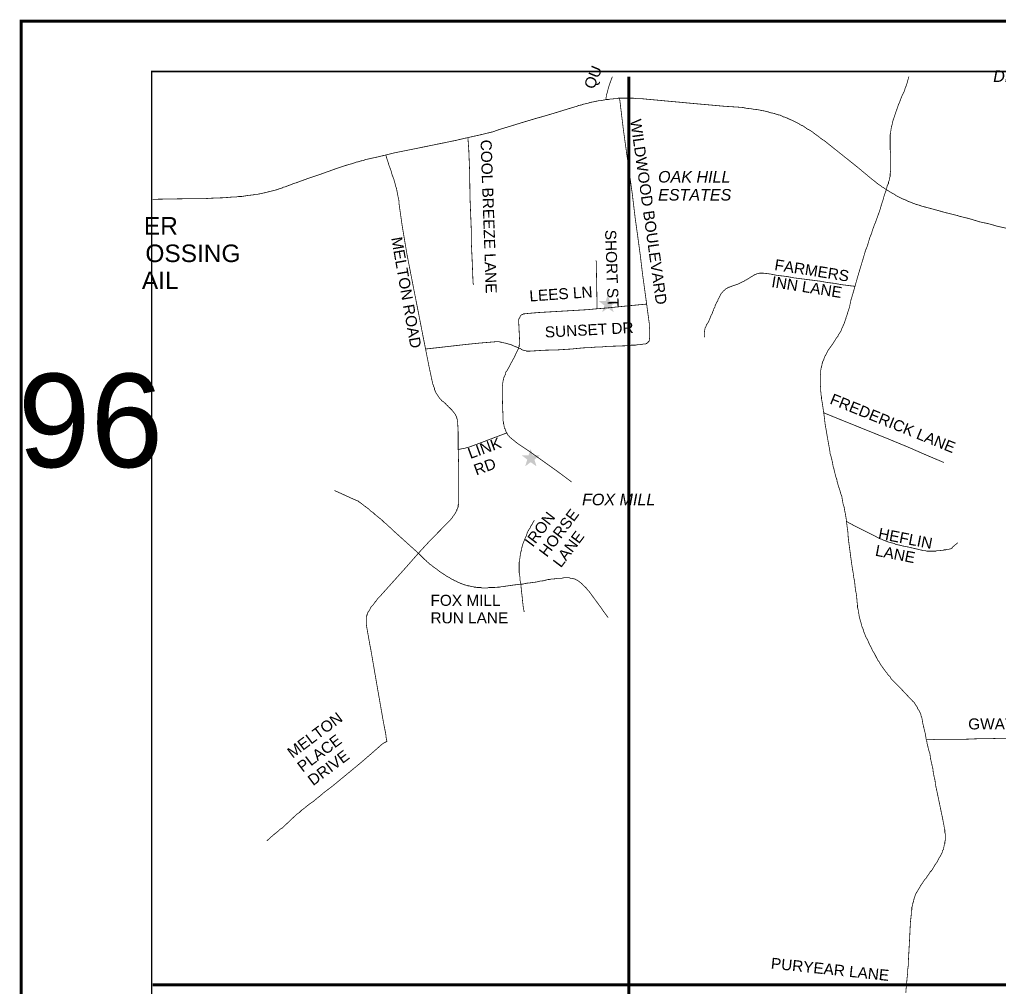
# Model space of a CAD drawing. Header units: millimetres. Extents: x 10 to 1080, y 12 to 847.
# Drawn here: x 15.9 to 211.7, y 653.6 to 847.1 of the extents above; entities that cross this region are included whole.
import ezdxf

# ---------------------------------------------------------------- set-up
doc = ezdxf.new("R2010")
doc.units = ezdxf.units.MM

msp = doc.modelspace()

# ---------------------------------------------------------------- hatches: boundary and pattern name
at = {"layer": 'H', "linetype": 'CONTINUOUS'}
for points in [[(135.29, 790.787), (133.862, 790.787), (133.438, 792.057), (133.015, 790.787), (131.657, 790.787), (132.75, 789.94), (132.327, 788.582), (133.438, 789.428), (134.62, 788.582), (134.197, 789.94), (135.29, 790.787), (135.29, 790.787)], [(119.892, 759.972), (118.445, 759.972), (118.022, 761.242), (117.598, 759.972), (116.24, 759.972), (117.352, 759.125), (116.928, 757.767), (118.022, 758.613), (119.204, 757.767), (118.78, 759.125), (119.892, 759.972), (119.892, 759.972)]]:
    msp.add_hatch(color=256, dxfattribs=at).paths.add_polyline_path(points)

# ---------------------------------------------------------------- linework, layer by layer
at = {"layer": 'P'}
for points, const_width in [([(16.157, 12.118), (16.157, 846.755), (1080.082, 846.755), (1080.082, 12.118), (16.157, 12.118)], 0.602), ([(42.245, 29.475), (42.245, 836.683), (948.002, 836.683), (948.002, 29.475), (42.245, 29.475), (42.245, 29.475)], 0.301), ([(137.654, 835.66), (137.654, 816.275), (137.654, 762.265), (137.654, 708.166), (137.654, 654.138), (42.457, 654.138)], 0.602), ([(133.174, 831.092), (133.085, 831.18), (133.085, 831.268), (133.085, 831.515), (133.174, 831.603), (133.174, 831.779), (133.174, 831.85), (133.174, 832.026), (133.174, 832.115), (133.262, 832.203), (133.597, 833.543), (134.355, 835.66)], 0.151), ([(353.818, 654.138), (245.692, 654.138), (137.654, 654.138), (137.654, 708.166), (137.654, 762.265), (137.654, 816.275), (137.654, 835.66)], 0.602), ([(193.64, 835.66), (193.446, 834.99), (193.375, 834.743), (193.287, 834.39), (193.199, 834.143), (193.111, 833.808), (192.952, 833.543), (192.864, 833.208), (192.775, 832.873), (192.264, 831.85), (191.929, 830.933), (191.505, 829.91), (191.329, 829.398), (190.994, 828.463), (190.659, 827.458), (190.482, 826.946), (190.324, 826.435), (190.324, 826.188), (190.235, 825.923), (190.147, 825.676), (190.147, 825.429), (190.059, 825.165), (190.059, 824.918), (189.988, 824.653), (189.988, 824.406), (189.9, 824.071), (189.9, 823.807), (189.9, 823.56), (189.9, 823.313), (189.9, 823.048), (189.9, 822.801), (189.9, 822.537), (189.9, 822.202), (189.9, 821.619), (189.9, 821.02), (189.988, 820.42), (189.988, 819.838), (189.988, 819.238), (189.988, 818.656), (189.988, 818.056), (189.988, 817.457), (189.988, 816.875), (189.9, 816.275), (189.9, 816.116), (189.9, 815.94), (189.9, 815.693), (189.812, 815.516), (189.812, 815.34), (189.724, 815.093), (189.724, 814.917), (189.636, 814.758), (189.565, 814.582), (189.565, 814.335), (189.477, 814.158), (189.389, 813.999), (189.301, 813.823), (189.142, 813.065)], 0.151), ([(105.481, 823.472), (107.774, 823.983), (110.561, 824.653), (111.495, 825.006), (114.282, 825.853), (116.752, 826.611), (119.292, 827.37), (119.962, 827.546), (122.255, 828.216), (126.4, 829.486), (127.247, 829.733), (127.67, 829.91), (128.182, 829.998), (128.605, 830.157), (129.028, 830.245), (129.452, 830.333), (129.946, 830.509), (130.369, 830.58), (130.792, 830.668), (131.216, 830.756), (131.639, 830.845), (131.992, 830.845), (132.415, 830.933), (133.174, 831.092)], 0.151), ([(133.174, 831.092), (133.597, 831.092), (133.932, 831.18), (134.355, 831.18), (134.779, 831.268), (135.202, 831.268), (135.378, 831.268), (135.537, 831.356), (135.802, 831.356)], 0.151), ([(135.802, 831.356), (136.049, 831.356), (136.225, 831.356), (137.654, 831.356), (138.077, 831.356), (138.589, 831.356), (139.1, 831.268), (140.035, 831.268), (140.952, 831.18), (150.107, 830.333), (156.792, 829.733), (159.332, 829.575), (160.514, 829.486), (160.849, 829.398), (161.272, 829.31), (162.119, 829.239), (162.542, 829.151), (163.389, 829.063), (163.812, 828.975), (164.236, 828.887), (164.659, 828.816), (165.012, 828.728), (165.435, 828.64), (165.858, 828.463), (166.282, 828.393), (166.705, 828.305), (167.464, 828.04), (167.887, 827.969), (168.222, 827.793), (168.557, 827.617), (168.892, 827.546), (169.316, 827.37), (169.668, 827.193), (170.004, 827.035), (170.251, 826.946), (170.586, 826.77), (170.938, 826.611), (171.609, 826.276), (171.856, 826.1), (172.208, 825.923), (172.544, 825.765), (172.791, 825.588), (173.39, 825.165), (173.725, 825.006), (174.396, 824.583), (174.819, 824.23), (175.172, 823.983), (175.754, 823.56), (176.265, 823.136), (176.689, 822.889), (177.024, 822.625), (183.286, 817.633), (186.337, 815.093), (186.602, 814.917), (187.607, 814.07), (187.942, 813.911), (188.207, 813.647), (188.542, 813.488), (189.142, 813.065)], 0.151), ([(141.217, 790.205), (140.37, 796.378), (139.947, 799.941), (139.524, 803.063), (138.924, 807.385), (138.342, 812.218), (136.56, 825.077), (135.802, 831.356)], 0.151), ([(89.059, 819.997), (90.752, 820.42), (94.65, 821.196), (98.795, 822.043), (102.941, 822.889), (105.057, 823.383), (105.481, 823.472)], 0.151), ([(106.592, 794.103), (106.592, 794.173), (106.592, 794.262), (106.504, 794.35), (106.504, 794.438), (106.504, 794.526), (106.327, 799.095), (106.168, 802.393), (106.168, 804.757), (105.904, 811.371), (105.816, 817.033), (105.657, 821.02), (105.481, 823.472)], 0.151), ([(42.457, 811.142), (45.279, 811.195), (50.624, 811.283), (52.987, 811.283), (54.345, 811.371), (56.797, 811.459), (58.667, 811.618), (59.178, 811.618), (59.672, 811.706), (60.272, 811.706), (60.784, 811.795), (61.295, 811.883), (62.636, 812.042), (62.988, 812.13), (63.412, 812.13), (63.747, 812.218), (64.17, 812.306), (64.505, 812.377), (64.929, 812.465), (65.264, 812.553), (65.599, 812.641), (66.287, 812.8), (66.957, 812.976), (67.292, 813.065), (67.98, 813.312), (68.315, 813.4), (68.651, 813.576), (68.986, 813.647), (70.767, 814.335), (71.102, 814.423), (73.395, 815.269), (76.112, 816.187), (79.657, 817.457), (81.527, 818.056), (82.197, 818.233), (82.709, 818.392), (83.132, 818.568), (83.644, 818.656), (84.067, 818.815), (84.578, 818.903), (85.002, 819.079), (87.277, 819.573), (89.059, 819.997)], 0.151), ([(89.059, 819.997), (89.729, 817.88), (90.082, 816.963), (90.329, 816.028), (90.664, 815.181), (90.928, 814.246), (90.999, 813.823), (91.175, 813.4), (91.264, 812.976), (91.352, 812.553), (91.422, 812.13), (91.511, 811.706), (91.599, 811.283), (91.687, 810.86), (91.687, 810.436), (92.357, 805.78), (93.292, 800.188), (94.562, 793.679), (95.585, 788.511), (96.591, 783.343), (97.014, 781.226)], 0.151), ([(189.142, 813.065), (188.877, 812.377), (188.63, 811.618), (188.454, 810.948), (188.207, 810.26), (187.872, 809.078), (187.519, 808.073), (187.272, 807.385), (187.025, 806.715), (186.425, 805.18), (186.178, 804.333), (185.826, 803.487), (185.332, 801.793), (184.979, 800.947), (184.732, 800.1), (184.485, 799.253), (183.974, 797.56), (183.462, 795.867), (182.862, 793.75)], 0.151), ([(189.142, 813.065), (189.477, 812.888), (189.812, 812.641), (190.147, 812.465), (190.412, 812.306), (190.747, 812.13), (191.082, 811.883), (191.417, 811.706), (191.752, 811.53), (192.105, 811.371), (192.44, 811.195), (192.775, 811.107), (193.111, 810.948), (193.446, 810.772), (193.798, 810.613), (194.134, 810.525), (194.469, 810.348), (194.804, 810.26), (195.139, 810.101), (195.562, 810.013), (196.25, 809.766), (196.585, 809.678), (196.921, 809.59), (198.526, 809.166), (199.725, 808.831), (200.907, 808.496), (203.359, 807.896), (203.87, 807.72), (204.541, 807.561), (205.652, 807.297), (206.745, 806.962), (207.839, 806.626), (209.038, 806.379), (210.132, 806.115), (211.226, 805.78), (213.519, 805.268)], 0.151), ([(131.304, 789.27), (131.216, 794.597), (131.145, 798.248), (131.145, 798.407), (131.145, 798.671), (131.145, 798.759), (131.057, 798.918)], 0.151), ([(152.806, 783.59), (152.806, 783.678), (152.735, 783.855), (152.735, 784.013), (152.735, 784.102), (152.735, 784.278), (152.735, 784.366), (152.735, 784.525), (152.735, 784.701), (152.806, 784.789), (152.806, 784.948), (152.806, 785.036), (152.894, 785.213), (152.894, 785.283), (152.894, 785.46), (152.982, 785.548), (153.07, 785.707), (153.07, 785.795), (153.229, 786.13), (153.582, 786.642), (153.829, 787.241), (153.917, 787.488), (154.164, 788.088), (154.34, 788.335), (154.428, 788.67), (154.587, 789.023), (154.675, 789.358), (154.852, 789.605), (154.922, 789.94), (155.099, 790.293), (155.275, 790.628), (155.434, 790.875), (155.522, 791.21), (155.698, 791.475), (155.857, 791.81), (156.122, 792.321), (156.192, 792.409), (156.281, 792.48), (156.369, 792.568), (156.457, 792.656), (156.545, 792.833), (156.616, 792.903), (156.704, 792.903), (156.792, 792.992), (156.968, 793.168), (157.039, 793.256), (157.127, 793.327), (157.392, 793.415), (157.462, 793.503), (157.551, 793.503), (157.639, 793.591), (157.815, 793.591), (158.15, 793.75), (158.662, 793.926), (158.909, 794.015), (159.42, 794.173), (159.932, 794.438), (160.179, 794.526), (160.426, 794.685), (160.69, 794.773), (160.849, 794.949), (161.114, 795.02), (161.361, 795.196), (161.625, 795.285), (161.784, 795.443), (162.048, 795.62), (162.384, 795.796), (162.631, 795.955), (162.719, 796.043), (162.807, 796.043), (162.966, 796.131), (163.23, 796.219), (163.318, 796.29), (163.477, 796.29), (163.565, 796.29), (163.742, 796.378), (163.812, 796.378), (163.989, 796.378), (164.077, 796.378), (164.236, 796.378), (164.324, 796.378), (164.5, 796.378), (164.588, 796.378), (165.929, 796.219), (167.199, 795.955), (169.316, 795.708), (170.674, 795.443), (171.944, 795.285), (173.302, 795.108), (174.572, 794.949), (175.93, 794.773), (177.288, 794.526), (178.717, 794.35), (180.075, 794.103), (181.434, 793.926), (182.862, 793.75)], 0.151), ([(182.862, 793.75), (182.527, 792.568), (182.016, 790.875), (181.945, 790.452), (181.769, 789.605), (181.522, 788.846), (181.257, 788), (181.098, 787.576), (181.01, 787.153), (180.834, 786.73), (180.746, 786.395), (180.587, 786.13), (180.499, 785.883), (180.411, 785.636), (180.252, 785.372), (180.164, 785.125), (180.075, 784.86), (179.899, 784.613), (179.828, 784.437), (179.564, 784.102), (179.405, 783.678), (179.229, 783.519), (179.052, 783.255), (178.894, 783.008), (178.47, 782.32), (178.047, 781.738), (177.447, 780.891), (177.359, 780.715), (177.112, 780.203), (176.865, 779.78), (176.777, 779.533), (176.689, 779.357), (176.601, 779.022), (176.442, 778.775), (176.354, 778.439), (176.265, 778.175), (176.265, 778.016), (176.177, 777.752), (176.177, 777.593), (176.089, 777.416), (176.089, 777.169), (176.018, 776.993), (176.018, 776.746), (176.018, 776.323), (175.93, 776.146), (175.93, 775.723), (175.93, 775.123), (175.93, 774.629), (175.93, 774.277), (175.93, 773.853), (176.018, 773.518), (176.018, 773.095), (176.018, 772.76), (176.089, 772.336), (176.089, 772.001), (176.177, 771.666), (176.177, 771.243), (176.354, 770.308), (176.601, 768.526)], 0.151), ([(131.304, 789.27), (133.509, 789.446), (137.654, 789.869), (141.217, 790.205)], 0.151), ([(141.552, 782.585), (141.552, 782.673), (141.64, 782.743), (141.728, 782.832), (141.728, 782.92), (141.728, 783.008), (141.728, 783.096), (141.799, 783.431), (141.799, 783.766), (141.799, 784.102), (141.799, 784.437), (141.799, 784.789), (141.799, 785.036), (141.799, 785.372), (141.728, 785.707), (141.728, 786.059), (141.728, 786.395), (141.217, 790.205)], 0.151), ([(115.641, 781.403), (115.641, 781.562), (115.729, 781.65), (115.729, 781.985), (115.817, 782.073), (115.817, 782.408), (115.817, 782.496), (115.817, 782.743), (115.817, 782.92), (115.641, 786.483), (115.641, 786.553), (115.641, 786.642), (115.641, 786.73), (115.641, 786.818), (115.641, 786.977), (115.641, 787.065), (115.641, 787.153), (115.729, 787.241), (115.729, 787.329), (115.729, 787.4), (115.817, 787.488), (115.905, 787.576), (115.905, 787.665), (115.976, 787.753), (115.976, 787.823), (116.064, 787.912), (116.152, 788), (116.24, 788.088), (116.328, 788.088), (116.399, 788.176), (116.487, 788.176), (116.575, 788.247), (116.664, 788.247), (116.752, 788.247), (117.51, 788.335), (119.539, 788.511), (125.289, 788.846), (129.452, 789.093), (131.304, 789.27)], 0.151), ([(97.014, 781.226), (100.824, 781.65), (105.322, 782.161), (107.774, 782.408), (109.89, 782.585), (110.984, 782.673), (111.16, 782.673), (111.319, 782.673), (111.584, 782.673), (111.742, 782.673), (112.007, 782.585), (112.166, 782.585), (112.342, 782.496), (112.589, 782.496), (112.765, 782.408), (112.942, 782.408), (113.277, 782.32), (113.524, 782.249), (113.788, 782.161), (114.124, 782.073), (114.371, 781.985), (114.635, 781.826), (114.882, 781.738), (115.129, 781.65), (115.641, 781.403)], 0.151), ([(115.641, 781.403), (115.976, 781.315), (116.328, 781.05), (116.399, 781.05), (116.575, 780.979), (116.664, 780.979), (116.822, 780.891), (116.911, 780.891), (117.087, 780.891), (117.175, 780.803), (117.334, 780.803), (117.422, 780.803), (117.598, 780.803), (117.669, 780.803), (117.845, 780.803), (117.934, 780.803), (120.721, 780.979), (123.437, 781.05), (126.224, 781.226), (127.071, 781.315), (128.005, 781.403), (128.852, 781.473), (129.699, 781.473), (130.545, 781.562), (131.48, 781.65), (132.327, 781.65), (133.174, 781.738), (137.654, 781.897), (138.077, 781.985), (138.501, 781.985), (138.924, 781.985), (139.347, 782.073), (139.771, 782.073), (140.282, 782.161), (140.705, 782.249), (140.794, 782.249), (140.882, 782.249), (140.952, 782.249), (141.041, 782.249), (141.129, 782.32), (141.217, 782.32), (141.305, 782.408), (141.376, 782.496), (141.464, 782.496), (141.464, 782.585), (141.552, 782.585)], 0.151), ([(97.014, 781.226), (97.702, 777.752), (98.46, 774.206), (98.548, 774.03), (98.619, 773.783), (98.707, 773.606), (98.795, 773.359), (98.795, 773.183), (98.884, 772.936), (98.972, 772.76), (99.042, 772.583), (99.219, 772.248), (99.307, 772.16), (99.395, 772.001), (99.466, 771.913), (99.642, 771.666), (99.818, 771.402), (99.977, 771.243), (100.065, 771.155), (100.154, 771.066), (100.242, 770.89), (100.401, 770.819), (100.912, 770.396), (101.247, 770.043), (101.424, 769.885), (101.582, 769.708), (101.935, 769.373), (102.27, 769.038), (102.605, 768.615), (102.694, 768.526), (102.782, 768.438), (102.852, 768.279), (102.941, 768.191), (103.029, 768.103), (103.029, 767.927), (103.117, 767.856), (103.205, 767.68), (103.205, 767.592), (103.276, 767.433), (103.276, 767.345), (103.364, 767.168), (103.364, 767.08), (103.364, 766.921), (103.364, 766.833), (103.452, 766.657), (103.452, 766.586), (103.452, 766.41), (103.452, 766.322), (103.452, 766.163), (103.54, 764.469), (103.54, 761.841), (103.54, 761.153)], 0.151), ([(113.277, 764.469), (113.101, 764.628), (113.101, 764.805), (113.012, 764.893), (112.942, 765.052), (112.942, 765.228), (112.854, 765.316), (112.765, 765.475), (112.765, 765.651), (112.677, 765.81), (112.677, 766.075), (112.589, 766.322), (112.589, 766.586), (112.518, 766.833), (112.518, 767.009), (112.518, 767.256), (112.518, 767.503), (112.43, 769.373), (112.342, 772.583), (112.342, 772.848), (112.342, 773.359), (112.342, 773.518), (112.342, 773.783), (112.43, 774.03), (112.43, 774.206), (112.43, 774.453), (112.518, 774.7), (112.518, 774.876), (112.589, 775.123), (112.677, 775.547), (112.765, 775.723), (112.942, 776.058), (113.012, 776.235), (113.012, 776.482), (113.101, 776.658), (113.365, 776.993), (113.859, 777.928), (114.212, 778.598), (114.635, 779.357), (114.97, 780.045), (115.641, 781.403)], 0.151), ([(176.601, 768.526), (176.777, 767.345), (176.865, 766.41), (177.024, 765.475), (177.2, 764.469), (177.359, 763.535), (177.535, 762.512), (177.712, 761.577), (177.871, 760.659), (177.871, 760.395), (178.135, 759.548), (178.382, 758.455), (178.47, 757.855), (178.629, 757.343), (178.894, 756.25), (178.982, 755.826), (179.229, 755.156), (179.317, 754.645), (179.652, 753.533), (179.828, 753.039), (179.987, 752.44), (180.252, 751.681), (180.322, 751.17), (180.411, 750.658), (180.499, 750.235), (180.675, 749.723), (180.746, 749.3), (180.834, 748.806), (180.922, 748.383), (181.01, 747.871), (181.098, 747.36), (181.169, 746.76)], 0.151), ([(200.642, 758.543), (197.256, 759.972), (193.375, 761.665), (189.054, 763.446), (179.828, 767.168), (177.112, 768.279), (176.601, 768.526)], 0.151), ([(103.54, 761.153), (104.122, 761.242), (104.387, 761.33), (104.634, 761.33), (104.969, 761.418), (105.234, 761.506), (105.569, 761.577), (105.816, 761.665), (106.08, 761.753), (108.356, 762.6), (113.277, 764.469)], 0.151), ([(126.224, 754.645), (123.172, 756.92), (117.934, 760.659), (115.305, 762.423), (114.282, 763.27), (114.212, 763.358), (114.035, 763.446), (113.947, 763.535), (113.859, 763.623), (113.788, 763.782), (113.612, 763.87), (113.524, 763.958), (113.436, 764.117), (113.365, 764.205), (113.277, 764.469)], 0.151), ([(103.54, 761.153), (103.628, 757.943), (103.628, 756.92), (103.628, 755.315), (103.628, 751.505), (103.628, 751.346), (103.628, 751.17), (103.628, 750.993), (103.628, 750.835), (103.628, 750.658), (103.628, 750.57), (103.628, 750.411), (103.628, 750.235), (103.54, 750.076), (103.54, 749.9), (103.54, 749.723), (103.452, 749.476), (103.364, 749.3), (103.276, 749.141), (103.276, 748.965), (103.205, 748.877), (103.117, 748.718), (103.029, 748.542), (102.941, 748.383), (102.782, 748.206), (102.694, 748.03), (102.605, 747.871), (102.429, 747.695), (102.358, 747.536), (102.182, 747.36), (102.094, 747.183), (101.935, 747.025), (101.847, 746.936), (97.772, 742.791), (95.585, 740.41)], 0.151), ([(78.811, 752.951), (82.709, 751.17), (82.797, 751.17), (83.132, 750.993), (83.308, 750.923), (83.555, 750.835), (83.732, 750.658), (83.891, 750.57), (84.067, 750.411), (84.226, 750.323), (84.402, 750.147), (84.578, 750.076), (84.737, 749.9), (84.914, 749.812), (85.072, 749.653), (85.584, 749.3), (86.007, 748.877), (86.519, 748.542), (86.942, 748.118), (87.365, 747.783), (87.789, 747.448), (88.3, 747.025), (88.724, 746.601), (89.147, 746.266), (89.57, 745.843), (89.994, 745.49), (90.417, 745.067), (95.585, 740.41)], 0.151), ([(116.064, 734.236), (115.976, 734.748), (115.905, 734.995), (115.905, 735.33), (115.905, 735.595), (115.817, 735.93), (115.817, 736.177), (115.729, 736.529), (115.729, 736.776), (115.729, 737.112), (115.729, 737.376), (115.729, 737.711), (115.729, 738.046), (115.729, 738.293), (115.729, 738.646), (115.817, 738.893), (115.817, 739.228), (115.905, 739.493), (115.905, 739.74), (115.976, 740.075), (115.976, 740.339), (116.064, 740.675), (116.152, 740.922), (116.24, 741.186), (116.24, 741.433), (116.328, 741.768), (116.399, 742.033), (116.575, 742.527), (116.822, 743.126), (116.911, 743.373), (117.175, 743.885), (117.246, 744.149), (117.334, 744.485), (117.598, 744.996), (117.757, 745.243), (117.934, 745.49), (118.022, 745.755), (118.181, 746.002), (118.357, 746.266), (118.357, 746.337), (118.78, 747.025)], 0.151), ([(181.169, 746.76), (181.769, 746.425), (182.862, 745.843), (183.885, 745.331), (184.556, 744.996), (185.755, 744.396), (186.09, 744.22), (186.425, 744.061), (186.761, 743.885), (187.096, 743.726), (187.519, 743.462), (187.872, 743.303), (188.207, 743.215), (188.542, 743.038), (188.965, 742.879), (189.636, 742.615), (190.324, 742.456), (190.659, 742.368), (190.994, 742.192), (191.417, 742.103), (191.752, 742.033), (192.105, 741.945), (192.44, 741.856), (193.375, 741.68), (195.227, 741.257), (196.25, 741.01), (196.585, 740.922), (196.762, 740.922), (196.921, 740.922), (197.185, 740.833), (197.344, 740.833), (197.52, 740.833), (197.679, 740.833), (197.944, 740.833), (198.102, 740.833), (198.455, 740.833), (198.702, 740.833), (198.878, 740.833), (199.037, 740.833), (199.214, 740.922), (199.549, 740.922), (199.884, 740.922), (200.148, 741.01), (200.484, 741.01), (200.731, 741.098), (201.066, 741.098), (201.33, 741.186), (201.665, 741.186), (201.754, 741.257), (201.842, 741.257), (201.912, 741.257), (202.001, 741.345), (202.089, 741.345), (202.177, 741.433), (202.265, 741.433), (202.336, 741.521), (202.336, 741.609), (202.424, 741.68), (202.847, 742.033), (203.447, 742.527)], 0.151), ([(181.169, 746.76), (181.257, 746.002), (181.434, 744.732), (181.522, 743.462), (181.681, 742.192), (181.857, 740.922), (182.016, 739.652), (182.192, 738.382), (182.368, 737.2), (182.527, 736.353), (182.615, 735.595), (182.792, 734.748), (182.862, 733.989), (182.951, 733.143), (183.127, 732.296), (183.215, 731.52), (183.286, 730.673), (183.374, 729.915), (183.374, 729.58), (183.462, 729.245), (183.55, 728.98), (183.55, 728.645), (183.638, 728.31), (183.709, 727.798), (183.885, 727.128), (184.062, 726.528), (184.221, 725.858), (184.309, 725.593), (184.485, 725.258), (184.556, 725.011), (184.644, 724.676), (184.82, 724.253), (184.979, 723.829), (185.155, 723.477), (185.402, 723.053), (185.579, 722.63), (185.755, 722.207), (186.09, 721.625), (186.337, 721.025), (186.602, 720.602), (186.849, 720.178), (187.184, 719.508), (187.36, 719.173), (187.519, 718.908), (187.784, 718.573), (187.942, 718.238), (188.119, 717.973), (188.366, 717.638), (188.542, 717.391), (188.789, 717.056), (188.965, 716.792), (189.212, 716.545), (189.389, 716.209), (189.636, 715.945), (189.9, 715.698), (190.059, 715.363), (190.324, 715.098), (191.682, 713.74), (193.022, 712.311), (194.381, 710.865), (194.645, 710.618), (194.804, 710.442), (194.892, 710.283), (194.98, 710.106), (195.227, 709.771), (195.315, 709.595), (195.492, 709.172), (195.651, 709.013), (195.827, 708.66), (195.915, 708.501), (196.074, 708.078), (196.074, 707.902), (196.162, 707.743), (196.25, 707.478), (196.409, 706.473), (196.674, 705.362), (196.921, 704.356), (197.097, 703.245), (197.185, 703.157)], 0.151), ([(95.585, 740.41), (93.292, 737.799), (88.036, 731.943), (87.877, 731.785), (87.612, 731.52), (87.454, 731.361), (87.277, 731.097), (87.118, 730.85), (86.942, 730.673), (86.766, 730.426), (86.607, 730.179), (86.342, 729.915), (86.184, 729.756), (86.007, 729.492), (85.919, 729.245), (85.76, 728.98), (85.584, 728.733), (85.425, 728.486), (85.337, 728.222), (85.337, 728.063), (85.249, 727.975), (85.161, 727.71), (85.161, 727.551), (85.161, 727.287), (85.161, 727.128), (85.161, 727.04), (85.161, 726.863), (85.161, 726.616), (85.161, 726.369), (85.161, 726.193), (85.848, 722.295), (86.095, 721.025), (87.277, 714.163), (88.547, 706.896), (89.059, 704.268), (89.147, 703.509), (89.306, 702.733)], 0.151), ([(95.585, 740.41), (96.167, 739.828), (96.344, 739.652), (96.591, 739.405), (96.855, 739.14), (97.102, 738.981), (97.278, 738.717), (97.525, 738.558), (97.772, 738.293), (98.037, 738.135), (98.284, 737.958), (98.548, 737.711), (98.795, 737.535), (99.042, 737.376), (99.307, 737.2), (99.554, 736.953), (99.818, 736.776), (100.065, 736.6), (100.312, 736.441), (100.577, 736.265), (100.824, 736.106), (101.088, 735.93), (101.335, 735.753), (101.512, 735.683), (101.847, 735.506), (102.094, 735.33), (102.358, 735.171), (102.605, 735.083), (102.852, 734.907), (103.117, 734.836), (103.364, 734.66), (103.628, 734.572), (103.964, 734.413), (104.211, 734.325), (104.475, 734.236), (104.634, 734.148), (104.969, 734.06), (105.234, 733.989), (105.481, 733.901), (105.745, 733.901), (105.992, 733.813), (106.239, 733.725), (106.504, 733.725), (106.751, 733.637), (107.015, 733.637), (107.262, 733.566), (107.509, 733.566), (107.774, 733.566), (108.021, 733.566), (108.285, 733.478), (108.708, 733.478), (109.379, 733.478), (109.714, 733.566), (110.049, 733.566), (110.402, 733.566), (110.825, 733.566), (111.495, 733.637), (111.831, 733.637), (112.166, 733.725), (112.518, 733.725), (112.942, 733.813), (114.635, 734.06), (116.064, 734.236)], 0.151), ([(116.064, 734.236), (116.399, 734.236), (117.175, 734.413), (117.845, 734.483), (118.516, 734.572), (119.204, 734.66), (119.874, 734.836), (120.562, 734.907), (121.567, 735.171), (121.832, 735.171), (122.167, 735.259), (122.414, 735.259), (123.102, 735.33), (123.349, 735.418), (123.684, 735.418), (124.019, 735.418), (124.284, 735.418), (124.619, 735.506), (124.866, 735.506), (125.218, 735.506), (125.554, 735.506), (125.642, 735.506), (125.801, 735.506), (125.977, 735.418), (126.065, 735.418), (126.224, 735.418), (126.4, 735.418), (126.488, 735.33), (126.647, 735.33), (126.735, 735.259), (126.912, 735.259), (126.982, 735.171), (127.159, 735.083), (127.247, 735.083), (127.406, 734.995), (127.494, 734.907), (127.582, 734.836), (127.758, 734.748), (127.917, 734.572), (128.182, 734.413), (128.341, 734.236), (128.517, 734.06), (128.676, 733.901), (128.852, 733.725), (129.028, 733.566), (129.187, 733.39), (129.364, 733.143), (129.522, 732.966), (129.699, 732.79), (129.875, 732.543), (131.304, 730.603), (131.992, 729.668), (132.574, 728.821), (133.509, 727.551)], 0.151), ([(116.752, 728.645), (116.575, 729.403), (116.487, 730.179), (116.399, 730.938), (116.328, 731.696), (116.24, 732.455), (116.152, 733.213), (116.064, 734.236)], 0.151), ([(197.185, 703.157), (197.256, 702.486), (197.432, 701.816), (197.608, 701.04), (197.855, 700.282), (197.944, 699.523), (198.102, 698.765), (198.279, 698.006), (198.455, 697.23), (198.526, 696.472), (198.702, 695.713), (198.878, 694.955), (198.949, 694.196), (199.302, 692.573), (199.637, 690.968), (199.972, 689.363), (200.307, 687.758), (200.642, 686.065), (200.642, 685.8), (200.731, 685.641), (200.731, 685.377), (200.819, 685.13), (200.819, 684.883), (200.819, 684.618), (200.907, 684.371), (200.907, 684.107), (200.907, 683.86), (200.907, 683.613), (200.907, 683.348), (200.907, 683.189), (200.907, 683.013), (200.819, 682.678), (200.819, 682.413), (200.731, 682.255), (200.731, 682.078), (200.642, 681.919), (200.642, 681.743), (200.572, 681.496), (200.572, 681.32), (200.484, 681.143), (200.395, 680.985), (200.307, 680.808), (200.307, 680.649), (200.219, 680.473), (200.148, 680.297), (200.06, 680.138), (199.972, 679.962), (199.884, 679.803), (199.725, 679.626), (199.214, 678.603), (198.949, 678.268), (198.702, 677.845), (198.455, 677.422), (198.191, 676.998), (197.855, 676.663), (197.608, 676.24), (197.344, 675.905), (197.097, 675.481), (196.762, 675.146), (196.338, 674.458), (196.074, 674.123), (195.651, 673.365), (195.227, 672.677), (195.068, 672.43), (194.98, 672.253), (194.892, 672.006), (194.804, 671.759), (194.716, 671.495), (194.645, 671.248), (194.557, 670.825), (194.469, 670.56), (194.381, 670.313), (194.381, 670.066), (194.292, 669.802), (194.222, 669.643), (194.222, 669.378), (194.222, 669.131), (194.134, 668.867), (194.134, 668.62), (194.134, 668.373), (193.957, 666.75), (193.869, 665.145), (193.798, 663.628), (193.71, 662.023), (193.622, 660.4), (193.534, 658.795), (193.534, 658.125), (193.446, 657.525), (193.375, 656.855), (193.375, 656.255), (193.287, 655.585), (193.022, 652.621)], 0.151), ([(197.185, 703.157), (197.767, 703.157), (198.455, 703.157), (199.037, 703.245), (199.725, 703.245), (200.395, 703.245), (200.995, 703.245), (201.665, 703.245), (202.265, 703.245), (202.935, 703.245), (205.14, 703.245), (207.257, 703.333), (209.462, 703.333), (211.49, 703.421), (214.189, 703.421)], 0.151), ([(89.306, 702.733), (89.147, 702.733), (89.059, 702.663), (88.971, 702.663), (88.882, 702.575), (88.812, 702.575), (88.724, 702.486), (88.635, 702.486), (88.547, 702.398), (88.388, 702.31), (86.766, 700.881), (84.226, 698.676), (81.774, 696.648), (78.475, 693.932), (76.606, 692.503), (76.024, 691.991), (75.265, 691.392), (74.577, 690.809), (73.819, 690.298), (72.549, 689.275), (72.302, 689.116), (71.79, 688.605), (71.191, 688.181), (69.674, 686.735), (68.315, 685.465), (67.892, 685.218), (67.557, 684.883), (67.134, 684.53), (66.798, 684.283), (66.446, 683.948), (66.022, 683.613), (65.687, 683.26), (65.352, 683.013), (65.352, 682.925)], 0.151), ([(42.457, 654.138), (137.654, 654.138), (137.654, 546.029), (137.654, 437.903)], 0.602), ([(353.818, 437.903), (245.692, 437.903), (137.654, 437.903), (137.654, 546.029), (137.654, 654.138), (245.692, 654.138), (353.818, 654.138), (353.818, 546.029), (353.818, 492.002), (353.818, 437.903)], 0.602)]:
    msp.add_lwpolyline(points, dxfattribs=dict(at, const_width=const_width))

# ---------------------------------------------------------------- texts
at = {"layer": 'T', "char_height": 2.2, "attachment_point": 1}
for s, insert, rotation in [('{\\fArial|b0|i0|c0|p18;QU}', (128.6, 833.8), 68), ('{\\fArial|b0|i0|c0|p18;WILDWOOD BOULEVARD}', (140.1, 827.3), 278), ('{\\fArial|b0|i0|c0|p18;COOL BREEZE LANE}', (110.2, 823.1), 272), ('{\\fArial|b0|i0|c0|p18;MELTON ROAD}', (92.3, 803.8), 280), ('{\\fArial|b0|i0|c0|p18;SHORT ST}', (135.1, 805.1), 272), ('{\\fArial|b0|i0|c0|p18;FARMERS }', (167, 799.2), 351), ('{\\fArial|b0|i0|c0|p18;INN LANE}', (166.4, 795.8), 351), ('{\\fArial|b0|i0|c0|p18;LEES LN}', (117.7, 792.9), 4), ('{\\fArial|b0|i0|c0|p18;SUNSET DR}', (120.8, 785.7), 3), ('{\\fArial|b0|i0|c0|p18;FREDERICK LANE}', (178.5, 772.4), 338), ('{\\fArial|b0|i0|c0|p18;LINK }', (105.2, 761.3), 20), ('{\\fArial|b0|i0|c0|p18;RD}', (106.4, 758), 20), ('{\\fArial|b0|i0|c0|p18;IRON }', (116.7, 742.8), 53), ('{\\fArial|b0|i0|c0|p18;HORSE }', (119.5, 740.8), 53), ('{\\fArial|b0|i0|c0|p18;LANE}', (122.3, 738.7), 53), ('{\\fArial|b0|i0|c0|p18;HEFLIN }', (187.8, 745.5), 349), ('{\\fArial|b0|i0|c0|p18;LANE}', (187.2, 742.1), 349), ('{\\fArial|b0|i0|c0|p18;MELTON}', (69.1, 701.1), 37), ('{\\fArial|b0|i0|c0|p18;PLACE}', (71.1, 698.3), 37), ('{\\fArial|b0|i0|c0|p18;DRIVE}', (73.2, 695.6), 37), ('{\\fArial|b0|i0|c0|p18;PURYEAR LANE}', (166.2, 659.6), 354)]:
    msp.add_mtext(s, dxfattribs=dict(at, insert=insert, rotation=rotation))
at = {"layer": 'T', "attachment_point": 1}
for s, insert, char_height in [('{\\fArial|b0|i1|c0|p18;DEN}', (210.5, 836.9), 2.3), ('{\\fArial|b0|i1|c0|p18;OAK HILL}', (143.5, 816.8), 2.3), ('{\\fArial|b0|i1|c0|p18;ESTATES}', (143.5, 813.2), 2.3), ('{\\fArial|b0|i0|c0|p18;ER}', (40.7, 807.6), 3.5), ('{\\fArial|b0|i0|c0|p18;OSSING}', (41, 802.1), 3.5), ('{\\fArial|b0|i0|c0|p18;AIL}', (40.3, 796.7), 3.5), ('{\\fArial|b0|i0|c0|p18;96}', (15.5, 776.3), 18.7), ('{\\fArial|b0|i1|c0|p18;FOX MILL}', (128.3, 752.3), 2.3), ('{\\fArial|b0|i0|c0|p18;FOX MILL}', (98, 732.1), 2.2), ('{\\fArial|b0|i0|c0|p18;RUN LANE}', (98, 728.6), 2.2), ('{\\fArial|b0|i0|c0|p18;GWATHMEY CHURCH ROAD}', (205.5, 707.4), 2.2)]:
    msp.add_mtext(s, dxfattribs=dict(at, insert=insert, char_height=char_height))

doc.saveas('drawing.dxf')
